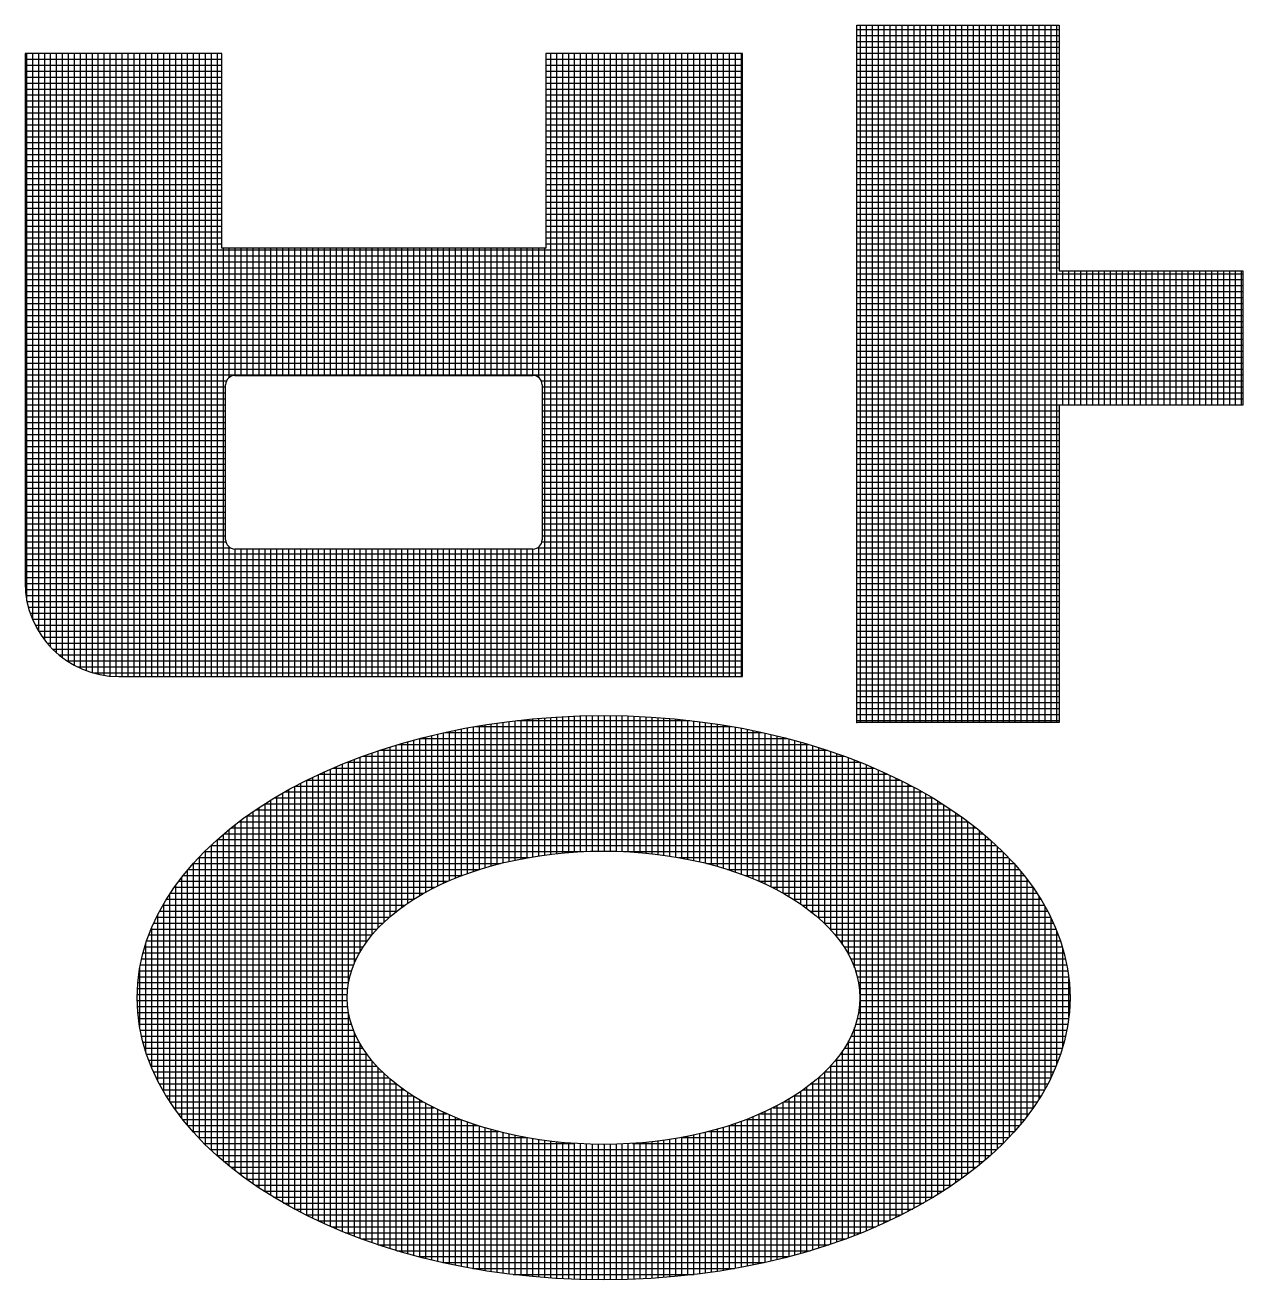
# Model space of a CAD drawing. Header units: inches. Extents: x 0 to 841, y 0 to 594.
# Drawn here: x 722.48 to 726.031, y 102.337 to 105.995 of the extents above; entities that cross this region are included whole.
import ezdxf

# ---------------------------------------------------------------- set-up
doc = ezdxf.new("R2010")
doc.units = ezdxf.units.IN
doc.header["$MEASUREMENT"] = 0
doc.layers.add('BG 한국지역난방기술주식회사 CI', color=7, linetype='Continuous')

msp = doc.modelspace()

# ---------------------------------------------------------------- linework, layer by layer
at = {"layer": 'BG 한국지역난방기술주식회사 CI', "color": 7, "linetype": 'Continuous', "lineweight": 25}
for p, q in [((724.9054, 103.9621), (724.9054, 105.995)), ((724.9054, 105.995), (725.4957, 105.995)), ((724.9159, 103.9621), (724.9159, 105.995)), ((724.9333, 103.9621), (724.9333, 105.995)), ((724.9506, 103.9621), (724.9506, 105.995)), ((724.968, 103.9621), (724.968, 105.995)), ((724.9854, 103.9621), (724.9854, 105.995)), ((725.0027, 103.9621), (725.0027, 105.995)), ((725.0201, 103.9621), (725.0201, 105.995)), ((725.0375, 103.9621), (725.0375, 105.995)), ((725.0548, 103.9621), (725.0548, 105.995)), ((725.0722, 103.9621), (725.0722, 105.995)), ((725.0896, 103.9621), (725.0896, 105.995)), ((725.1069, 103.9621), (725.1069, 105.995)), ((725.1243, 103.9621), (725.1243, 105.995)), ((725.1416, 103.9621), (725.1416, 105.995)), ((725.159, 103.9621), (725.159, 105.995)), ((725.1764, 103.9621), (725.1764, 105.995)), ((725.1937, 103.9621), (725.1937, 105.995)), ((725.2111, 103.9621), (725.2111, 105.995)), ((725.2285, 103.9621), (725.2285, 105.995)), ((725.2458, 103.9621), (725.2458, 105.995)), ((725.2632, 103.9621), (725.2632, 105.995)), ((725.2806, 103.9621), (725.2806, 105.995)), ((725.2979, 103.9621), (725.2979, 105.995)), ((725.3153, 103.9621), (725.3153, 105.995)), ((725.3327, 103.9621), (725.3327, 105.995)), ((725.35, 103.9621), (725.35, 105.995)), ((725.3674, 103.9621), (725.3674, 105.995)), ((725.3848, 103.9621), (725.3848, 105.995)), ((725.4021, 103.9621), (725.4021, 105.995)), ((725.4195, 103.9621), (725.4195, 105.995)), ((725.4368, 103.9621), (725.4368, 105.995)), ((725.4542, 103.9621), (725.4542, 105.995)), ((725.4716, 103.9621), (725.4716, 105.995)), ((725.4889, 103.9621), (725.4889, 105.995)), ((725.4957, 105.995), (725.4957, 105.2789)), ((724.9054, 105.9823), (725.4957, 105.9823)), ((724.9054, 105.9649), (725.4957, 105.9649)), ((724.9054, 105.9475), (725.4957, 105.9475)), ((724.9054, 105.9302), (725.4957, 105.9302)), ((723.0538, 105.9121), (722.4798, 105.9121)), ((722.4798, 105.9121), (722.4798, 104.3697)), ((722.4798, 105.8955), (723.0538, 105.8955)), ((722.4849, 104.317), (722.4849, 105.9121)), ((722.5022, 104.2611), (722.5022, 105.9121)), ((722.5196, 104.2275), (722.5196, 105.9121)), ((722.537, 104.2023), (722.537, 105.9121)), ((722.5543, 104.182), (722.5543, 105.9121)), ((722.5717, 104.1652), (722.5717, 105.9121)), ((722.5891, 104.151), (722.5891, 105.9121)), ((722.6064, 104.139), (722.6064, 105.9121)), ((722.6238, 104.1288), (722.6238, 105.9121)), ((722.6412, 104.1202), (722.6412, 105.9121)), ((722.6585, 104.1131), (722.6585, 105.9121)), ((722.6759, 104.1074), (722.6759, 105.9121)), ((722.6933, 104.1029), (722.6933, 105.9121)), ((722.7106, 104.0996), (722.7106, 105.9121)), ((722.728, 104.0974), (722.728, 105.9121)), ((722.7453, 104.0963), (722.7453, 105.9121)), ((722.7627, 104.0962), (722.7627, 105.9121)), ((722.7801, 104.0962), (722.7801, 105.9121)), ((722.7974, 104.0962), (722.7974, 105.9121)), ((722.8148, 104.0962), (722.8148, 105.9121)), ((722.8322, 104.0962), (722.8322, 105.9121)), ((722.8495, 104.0962), (722.8495, 105.9121)), ((722.8669, 104.0962), (722.8669, 105.9121)), ((722.8843, 104.0962), (722.8843, 105.9121)), ((722.9016, 104.0962), (722.9016, 105.9121)), ((722.919, 104.0962), (722.919, 105.9121)), ((722.9364, 104.0962), (722.9364, 105.9121)), ((722.9537, 104.0962), (722.9537, 105.9121)), ((722.9711, 104.0962), (722.9711, 105.9121)), ((722.9884, 104.0962), (722.9884, 105.9121)), ((723.0058, 104.0962), (723.0058, 105.9121)), ((723.0232, 104.0962), (723.0232, 105.9121)), ((723.0405, 104.0962), (723.0405, 105.9121)), ((723.0538, 105.3444), (723.0538, 105.9121)), ((724.5723, 105.9121), (723.9982, 105.9121)), ((723.9982, 105.9121), (723.9982, 105.3444)), ((723.9982, 105.8955), (724.5723, 105.8955)), ((724.013, 104.0962), (724.013, 105.9121)), ((724.0303, 104.0962), (724.0303, 105.9121)), ((724.0477, 104.0962), (724.0477, 105.9121)), ((724.065, 104.0962), (724.065, 105.9121)), ((724.0824, 104.0962), (724.0824, 105.9121)), ((724.0998, 104.0962), (724.0998, 105.9121)), ((724.1171, 104.0962), (724.1171, 105.9121)), ((724.1345, 104.0962), (724.1345, 105.9121)), ((724.1519, 104.0962), (724.1519, 105.9121)), ((724.1692, 104.0962), (724.1692, 105.9121)), ((724.1866, 104.0962), (724.1866, 105.9121)), ((724.204, 104.0962), (724.204, 105.9121)), ((724.2213, 104.0962), (724.2213, 105.9121)), ((724.2387, 104.0962), (724.2387, 105.9121)), ((724.2561, 104.0962), (724.2561, 105.9121)), ((724.2734, 104.0962), (724.2734, 105.9121)), ((724.2908, 104.0962), (724.2908, 105.9121)), ((724.3082, 104.0962), (724.3082, 105.9121)), ((724.3255, 104.0962), (724.3255, 105.9121)), ((724.3429, 104.0962), (724.3429, 105.9121)), ((724.3602, 104.0962), (724.3602, 105.9121)), ((724.3776, 104.0962), (724.3776, 105.9121)), ((724.395, 104.0962), (724.395, 105.9121)), ((724.4123, 104.0962), (724.4123, 105.9121)), ((724.4297, 104.0962), (724.4297, 105.9121)), ((724.4471, 104.0962), (724.4471, 105.9121)), ((724.4644, 104.0962), (724.4644, 105.9121)), ((724.4818, 104.0962), (724.4818, 105.9121)), ((724.4992, 104.0962), (724.4992, 105.9121)), ((724.5165, 104.0962), (724.5165, 105.9121)), ((724.5339, 104.0962), (724.5339, 105.9121)), ((724.5513, 104.0962), (724.5513, 105.9121)), ((724.5686, 104.0962), (724.5686, 105.9121)), ((724.5723, 104.0962), (724.5723, 105.9121)), ((724.9054, 105.9128), (725.4957, 105.9128)), ((724.9054, 105.8955), (725.4957, 105.8955)), ((722.4798, 105.8781), (723.0538, 105.8781)), ((722.4798, 105.8607), (723.0538, 105.8607)), ((723.9982, 105.8781), (724.5723, 105.8781)), ((723.9982, 105.8607), (724.5723, 105.8607)), ((724.9054, 105.8781), (725.4957, 105.8781)), ((724.9054, 105.8607), (725.4957, 105.8607)), ((722.4798, 105.8434), (723.0538, 105.8434)), ((722.4798, 105.826), (723.0538, 105.826)), ((723.9982, 105.8434), (724.5723, 105.8434)), ((723.9982, 105.826), (724.5723, 105.826)), ((724.9054, 105.8434), (725.4957, 105.8434)), ((724.9054, 105.826), (725.4957, 105.826)), ((722.4798, 105.8086), (723.0538, 105.8086)), ((722.4798, 105.7913), (723.0538, 105.7913)), ((723.9982, 105.8086), (724.5723, 105.8086)), ((723.9982, 105.7913), (724.5723, 105.7913)), ((724.9054, 105.8086), (725.4957, 105.8086)), ((724.9054, 105.7913), (725.4957, 105.7913)), ((722.4798, 105.7739), (723.0538, 105.7739)), ((722.4798, 105.7565), (723.0538, 105.7565)), ((722.4798, 105.7392), (723.0538, 105.7392)), ((723.9982, 105.7739), (724.5723, 105.7739)), ((723.9982, 105.7565), (724.5723, 105.7565)), ((723.9982, 105.7392), (724.5723, 105.7392)), ((724.9054, 105.7739), (725.4957, 105.7739)), ((724.9054, 105.7565), (725.4957, 105.7565)), ((724.9054, 105.7392), (725.4957, 105.7392)), ((722.4798, 105.7218), (723.0538, 105.7218)), ((722.4798, 105.7044), (723.0538, 105.7044)), ((723.9982, 105.7218), (724.5723, 105.7218)), ((723.9982, 105.7044), (724.5723, 105.7044)), ((724.9054, 105.7218), (725.4957, 105.7218)), ((724.9054, 105.7044), (725.4957, 105.7044)), ((722.4798, 105.6871), (723.0538, 105.6871)), ((722.4798, 105.6697), (723.0538, 105.6697)), ((723.9982, 105.6871), (724.5723, 105.6871)), ((723.9982, 105.6697), (724.5723, 105.6697)), ((724.9054, 105.6871), (725.4957, 105.6871)), ((724.9054, 105.6697), (725.4957, 105.6697)), ((722.4798, 105.6523), (723.0538, 105.6523)), ((722.4798, 105.635), (723.0538, 105.635)), ((723.9982, 105.6523), (724.5723, 105.6523)), ((723.9982, 105.635), (724.5723, 105.635)), ((724.9054, 105.6523), (725.4957, 105.6523)), ((724.9054, 105.635), (725.4957, 105.635)), ((722.4798, 105.6176), (723.0538, 105.6176)), ((722.4798, 105.6003), (723.0538, 105.6003)), ((723.9982, 105.6176), (724.5723, 105.6176)), ((723.9982, 105.6003), (724.5723, 105.6003)), ((724.9054, 105.6176), (725.4957, 105.6176)), ((724.9054, 105.6003), (725.4957, 105.6003)), ((722.4798, 105.5829), (723.0538, 105.5829)), ((722.4798, 105.5655), (723.0538, 105.5655)), ((723.9982, 105.5829), (724.5723, 105.5829)), ((723.9982, 105.5655), (724.5723, 105.5655)), ((724.9054, 105.5829), (725.4957, 105.5829)), ((724.9054, 105.5655), (725.4957, 105.5655)), ((722.4798, 105.5482), (723.0538, 105.5482)), ((722.4798, 105.5308), (723.0538, 105.5308)), ((723.9982, 105.5482), (724.5723, 105.5482)), ((723.9982, 105.5308), (724.5723, 105.5308)), ((724.9054, 105.5482), (725.4957, 105.5482)), ((724.9054, 105.5308), (725.4957, 105.5308)), ((722.4798, 105.5134), (723.0538, 105.5134)), ((722.4798, 105.4961), (723.0538, 105.4961)), ((723.9982, 105.5134), (724.5723, 105.5134)), ((723.9982, 105.4961), (724.5723, 105.4961)), ((724.9054, 105.5134), (725.4957, 105.5134)), ((724.9054, 105.4961), (725.4957, 105.4961)), ((722.4798, 105.4787), (723.0538, 105.4787)), ((722.4798, 105.4613), (723.0538, 105.4613)), ((723.9982, 105.4787), (724.5723, 105.4787)), ((723.9982, 105.4613), (724.5723, 105.4613)), ((724.9054, 105.4787), (725.4957, 105.4787)), ((724.9054, 105.4613), (725.4957, 105.4613)), ((722.4798, 105.444), (723.0538, 105.444)), ((722.4798, 105.4266), (723.0538, 105.4266)), ((723.9982, 105.444), (724.5723, 105.444)), ((723.9982, 105.4266), (724.5723, 105.4266)), ((724.9054, 105.444), (725.4957, 105.444)), ((724.9054, 105.4266), (725.4957, 105.4266)), ((722.4798, 105.4092), (723.0538, 105.4092)), ((722.4798, 105.3919), (723.0538, 105.3919)), ((722.4798, 105.3745), (723.0538, 105.3745)), ((723.9982, 105.4092), (724.5723, 105.4092)), ((723.9982, 105.3919), (724.5723, 105.3919)), ((723.9982, 105.3745), (724.5723, 105.3745)), ((724.9054, 105.4092), (725.4957, 105.4092)), ((724.9054, 105.3919), (725.4957, 105.3919)), ((724.9054, 105.3745), (725.4957, 105.3745)), ((722.4798, 105.3572), (723.0538, 105.3572)), ((722.4798, 105.3398), (724.5723, 105.3398)), ((723.526, 105.3444), (723.0538, 105.3444)), ((723.0579, 104.0962), (723.0579, 105.3444)), ((723.0753, 104.9682), (723.0753, 105.3444)), ((723.0926, 104.9738), (723.0926, 105.3444)), ((723.11, 104.9738), (723.11, 105.3444)), ((723.1274, 104.9738), (723.1274, 105.3444)), ((723.1447, 104.9738), (723.1447, 105.3444)), ((723.1621, 104.9738), (723.1621, 105.3444)), ((723.1795, 104.9738), (723.1795, 105.3444)), ((723.1968, 104.9738), (723.1968, 105.3444)), ((723.2142, 104.9738), (723.2142, 105.3444)), ((723.2316, 104.9738), (723.2316, 105.3444)), ((723.2489, 104.9738), (723.2489, 105.3444)), ((723.2663, 104.9738), (723.2663, 105.3444)), ((723.2836, 104.9738), (723.2836, 105.3444)), ((723.301, 104.9738), (723.301, 105.3444)), ((723.3184, 104.9738), (723.3184, 105.3444)), ((723.3357, 104.9738), (723.3357, 105.3444)), ((723.3531, 104.9738), (723.3531, 105.3444)), ((723.3705, 104.9738), (723.3705, 105.3444)), ((723.3878, 104.9738), (723.3878, 105.3444)), ((723.4052, 104.9738), (723.4052, 105.3444)), ((723.4226, 104.9738), (723.4226, 105.3444)), ((723.4399, 104.9738), (723.4399, 105.3444)), ((723.4573, 104.9738), (723.4573, 105.3444)), ((723.4747, 104.9738), (723.4747, 105.3444)), ((723.492, 104.9738), (723.492, 105.3444)), ((723.5094, 104.9738), (723.5094, 105.3444)), ((723.9982, 105.3444), (723.526, 105.3444)), ((723.5267, 104.9738), (723.5267, 105.3444)), ((723.5441, 104.9738), (723.5441, 105.3444)), ((723.5615, 104.9738), (723.5615, 105.3444)), ((723.5788, 104.9738), (723.5788, 105.3444)), ((723.5962, 104.9738), (723.5962, 105.3444)), ((723.6136, 104.9738), (723.6136, 105.3444)), ((723.6309, 104.9738), (723.6309, 105.3444)), ((723.6483, 104.9738), (723.6483, 105.3444)), ((723.6657, 104.9738), (723.6657, 105.3444)), ((723.683, 104.9738), (723.683, 105.3444)), ((723.7004, 104.9738), (723.7004, 105.3444)), ((723.7178, 104.9738), (723.7178, 105.3444)), ((723.7351, 104.9738), (723.7351, 105.3444)), ((723.7525, 104.9738), (723.7525, 105.3444)), ((723.7699, 104.9738), (723.7699, 105.3444)), ((723.7872, 104.9738), (723.7872, 105.3444)), ((723.8046, 104.9738), (723.8046, 105.3444)), ((723.8219, 104.9738), (723.8219, 105.3444)), ((723.8393, 104.9738), (723.8393, 105.3444)), ((723.8567, 104.9738), (723.8567, 105.3444)), ((723.874, 104.9738), (723.874, 105.3444)), ((723.8914, 104.9738), (723.8914, 105.3444)), ((723.9088, 104.9738), (723.9088, 105.3444)), ((723.9261, 104.9738), (723.9261, 105.3444)), ((723.9435, 104.9738), (723.9435, 105.3444)), ((723.9609, 104.9737), (723.9609, 105.3444)), ((723.9782, 104.967), (723.9782, 105.3444)), ((723.9956, 104.0962), (723.9956, 105.3444)), ((723.9982, 105.3572), (724.5723, 105.3572)), ((724.9054, 105.3572), (725.4957, 105.3572)), ((724.9054, 105.3398), (725.4957, 105.3398)), ((722.4798, 105.3224), (724.5723, 105.3224)), ((722.4798, 105.3051), (724.5723, 105.3051)), ((724.9054, 105.3224), (725.4957, 105.3224)), ((724.9054, 105.3051), (725.4957, 105.3051)), ((722.4798, 105.2877), (724.5723, 105.2877)), ((722.4798, 105.2703), (724.5723, 105.2703)), ((724.9054, 105.2877), (725.4957, 105.2877)), ((724.9054, 105.2703), (726.0311, 105.2703)), ((725.4957, 105.2789), (726.0311, 105.2789)), ((725.5063, 104.887), (725.5063, 105.2789)), ((725.5237, 104.887), (725.5237, 105.2789)), ((725.541, 104.887), (725.541, 105.2789)), ((725.5584, 104.887), (725.5584, 105.2789)), ((725.5758, 104.887), (725.5758, 105.2789)), ((725.5931, 104.887), (725.5931, 105.2789)), ((725.6105, 104.887), (725.6105, 105.2789)), ((725.6279, 104.887), (725.6279, 105.2789)), ((725.6452, 104.887), (725.6452, 105.2789)), ((725.6626, 104.887), (725.6626, 105.2789)), ((725.6799, 104.887), (725.6799, 105.2789)), ((725.6973, 104.887), (725.6973, 105.2789)), ((725.7147, 104.887), (725.7147, 105.2789)), ((725.732, 104.887), (725.732, 105.2789)), ((725.7494, 104.887), (725.7494, 105.2789)), ((725.7668, 104.887), (725.7668, 105.2789)), ((725.7841, 104.887), (725.7841, 105.2789)), ((725.8015, 104.887), (725.8015, 105.2789)), ((725.8189, 104.887), (725.8189, 105.2789)), ((725.8362, 104.887), (725.8362, 105.2789)), ((725.8536, 104.887), (725.8536, 105.2789)), ((725.871, 104.887), (725.871, 105.2789)), ((725.8883, 104.887), (725.8883, 105.2789)), ((725.9057, 104.887), (725.9057, 105.2789)), ((725.923, 104.887), (725.923, 105.2789)), ((725.9404, 104.887), (725.9404, 105.2789)), ((725.9578, 104.887), (725.9578, 105.2789)), ((725.9751, 104.887), (725.9751, 105.2789)), ((725.9925, 104.887), (725.9925, 105.2789)), ((726.0099, 104.887), (726.0099, 105.2789)), ((726.0272, 104.887), (726.0272, 105.2789)), ((726.0311, 105.2789), (726.0311, 104.887)), ((722.4798, 105.253), (724.5723, 105.253)), ((722.4798, 105.2356), (724.5723, 105.2356)), ((724.9054, 105.253), (726.0311, 105.253)), ((724.9054, 105.2356), (726.0311, 105.2356)), ((722.4798, 105.2182), (724.5723, 105.2182)), ((722.4798, 105.2009), (724.5723, 105.2009)), ((724.9054, 105.2182), (726.0311, 105.2182)), ((724.9054, 105.2009), (726.0311, 105.2009)), ((722.4798, 105.1835), (724.5723, 105.1835)), ((722.4798, 105.1661), (724.5723, 105.1661)), ((724.9054, 105.1835), (726.0311, 105.1835)), ((724.9054, 105.1661), (726.0311, 105.1661)), ((722.4798, 105.1488), (724.5723, 105.1488)), ((722.4798, 105.1314), (724.5723, 105.1314)), ((724.9054, 105.1488), (726.0311, 105.1488)), ((724.9054, 105.1314), (726.0311, 105.1314)), ((722.4798, 105.1141), (724.5723, 105.1141)), ((722.4798, 105.0967), (724.5723, 105.0967)), ((724.9054, 105.1141), (726.0311, 105.1141)), ((724.9054, 105.0967), (726.0311, 105.0967)), ((722.4798, 105.0793), (724.5723, 105.0793)), ((722.4798, 105.062), (724.5723, 105.062)), ((722.4798, 105.0446), (724.5723, 105.0446)), ((724.9054, 105.0793), (726.0311, 105.0793)), ((724.9054, 105.062), (726.0311, 105.062)), ((724.9054, 105.0446), (726.0311, 105.0446)), ((722.4798, 105.0272), (724.5723, 105.0272)), ((722.4798, 105.0099), (724.5723, 105.0099)), ((724.9054, 105.0272), (726.0311, 105.0272)), ((724.9054, 105.0099), (726.0311, 105.0099)), ((722.4798, 104.9925), (724.5723, 104.9925)), ((722.4798, 104.9751), (724.5723, 104.9751)), ((723.0918, 104.9738), (723.526, 104.9738)), ((723.526, 104.9738), (723.9603, 104.9738)), ((724.9054, 104.9925), (726.0311, 104.9925)), ((724.9054, 104.9751), (726.0311, 104.9751)), ((722.4798, 104.9578), (723.0669, 104.9578)), ((722.4798, 104.9404), (723.0645, 104.9404)), ((723.0645, 104.495), (723.0645, 104.9464)), ((723.9852, 104.9578), (724.5723, 104.9578)), ((723.9876, 104.9464), (723.9876, 104.495)), ((723.9876, 104.9404), (724.5723, 104.9404)), ((724.9054, 104.9578), (726.0311, 104.9578)), ((724.9054, 104.9404), (726.0311, 104.9404)), ((722.4798, 104.923), (723.0645, 104.923)), ((722.4798, 104.9057), (723.0645, 104.9057)), ((723.9876, 104.923), (724.5723, 104.923)), ((723.9876, 104.9057), (724.5723, 104.9057)), ((724.9054, 104.923), (726.0311, 104.923)), ((724.9054, 104.9057), (726.0311, 104.9057)), ((722.4798, 104.8883), (723.0645, 104.8883)), ((722.4798, 104.8709), (723.0645, 104.8709)), ((723.9876, 104.8883), (724.5723, 104.8883)), ((723.9876, 104.8709), (724.5723, 104.8709)), ((724.9054, 104.8883), (726.0311, 104.8883)), ((724.9054, 104.8709), (725.4957, 104.8709)), ((726.0311, 104.887), (725.4957, 104.887)), ((725.4957, 104.887), (725.4957, 103.9621)), ((722.4798, 104.8536), (723.0645, 104.8536)), ((722.4798, 104.8362), (723.0645, 104.8362)), ((723.9876, 104.8536), (724.5723, 104.8536)), ((723.9876, 104.8362), (724.5723, 104.8362)), ((724.9054, 104.8536), (725.4957, 104.8536)), ((724.9054, 104.8362), (725.4957, 104.8362)), ((722.4798, 104.8189), (723.0645, 104.8189)), ((722.4798, 104.8015), (723.0645, 104.8015)), ((723.9876, 104.8189), (724.5723, 104.8189)), ((723.9876, 104.8015), (724.5723, 104.8015)), ((724.9054, 104.8189), (725.4957, 104.8189)), ((724.9054, 104.8015), (725.4957, 104.8015)), ((722.4798, 104.7841), (723.0645, 104.7841)), ((722.4798, 104.7668), (723.0645, 104.7668)), ((723.9876, 104.7841), (724.5723, 104.7841)), ((723.9876, 104.7668), (724.5723, 104.7668)), ((724.9054, 104.7841), (725.4957, 104.7841)), ((724.9054, 104.7668), (725.4957, 104.7668)), ((722.4798, 104.7494), (723.0645, 104.7494)), ((722.4798, 104.732), (723.0645, 104.732)), ((722.4798, 104.7147), (723.0645, 104.7147)), ((723.9876, 104.7494), (724.5723, 104.7494)), ((723.9876, 104.732), (724.5723, 104.732)), ((723.9876, 104.7147), (724.5723, 104.7147)), ((724.9054, 104.7494), (725.4957, 104.7494)), ((724.9054, 104.732), (725.4957, 104.732)), ((724.9054, 104.7147), (725.4957, 104.7147)), ((722.4798, 104.6973), (723.0645, 104.6973)), ((722.4798, 104.6799), (723.0645, 104.6799)), ((723.9876, 104.6973), (724.5723, 104.6973)), ((723.9876, 104.6799), (724.5723, 104.6799)), ((724.9054, 104.6973), (725.4957, 104.6973)), ((724.9054, 104.6799), (725.4957, 104.6799)), ((722.4798, 104.6626), (723.0645, 104.6626)), ((722.4798, 104.6452), (723.0645, 104.6452)), ((723.9876, 104.6626), (724.5723, 104.6626)), ((723.9876, 104.6452), (724.5723, 104.6452)), ((724.9054, 104.6626), (725.4957, 104.6626)), ((724.9054, 104.6452), (725.4957, 104.6452)), ((722.4798, 104.6278), (723.0645, 104.6278)), ((722.4798, 104.6105), (723.0645, 104.6105)), ((723.9876, 104.6278), (724.5723, 104.6278)), ((723.9876, 104.6105), (724.5723, 104.6105)), ((724.9054, 104.6278), (725.4957, 104.6278)), ((724.9054, 104.6105), (725.4957, 104.6105)), ((722.4798, 104.5931), (723.0645, 104.5931)), ((722.4798, 104.5757), (723.0645, 104.5757)), ((723.9876, 104.5931), (724.5723, 104.5931)), ((723.9876, 104.5757), (724.5723, 104.5757)), ((724.9054, 104.5931), (725.4957, 104.5931)), ((724.9054, 104.5757), (725.4957, 104.5757)), ((722.4798, 104.5584), (723.0645, 104.5584)), ((722.4798, 104.541), (723.0645, 104.541)), ((723.9876, 104.5584), (724.5723, 104.5584)), ((723.9876, 104.541), (724.5723, 104.541)), ((724.9054, 104.5584), (725.4957, 104.5584)), ((724.9054, 104.541), (725.4957, 104.541)), ((722.4798, 104.5237), (723.0645, 104.5237)), ((722.4798, 104.5063), (723.0645, 104.5063)), ((723.9876, 104.5237), (724.5723, 104.5237)), ((723.9876, 104.5063), (724.5723, 104.5063)), ((724.9054, 104.5237), (725.4957, 104.5237)), ((724.9054, 104.5063), (725.4957, 104.5063)), ((722.4798, 104.4889), (723.0651, 104.4889)), ((722.4798, 104.4716), (723.0776, 104.4716)), ((723.0753, 104.0962), (723.0753, 104.4732)), ((723.526, 104.4676), (723.0918, 104.4676)), ((723.0926, 104.0962), (723.0926, 104.4676)), ((723.11, 104.0962), (723.11, 104.4676)), ((723.1274, 104.0962), (723.1274, 104.4676)), ((723.1447, 104.0962), (723.1447, 104.4676)), ((723.1621, 104.0962), (723.1621, 104.4676)), ((723.1795, 104.0962), (723.1795, 104.4676)), ((723.1968, 104.0962), (723.1968, 104.4676)), ((723.2142, 104.0962), (723.2142, 104.4676)), ((723.2316, 104.0962), (723.2316, 104.4676)), ((723.2489, 104.0962), (723.2489, 104.4676)), ((723.2663, 104.0962), (723.2663, 104.4676)), ((723.2836, 104.0962), (723.2836, 104.4676)), ((723.301, 104.0962), (723.301, 104.4676)), ((723.3184, 104.0962), (723.3184, 104.4676)), ((723.3357, 104.0962), (723.3357, 104.4676)), ((723.3531, 104.0962), (723.3531, 104.4676)), ((723.3705, 104.0962), (723.3705, 104.4676)), ((723.3878, 104.0962), (723.3878, 104.4676)), ((723.4052, 104.0962), (723.4052, 104.4676)), ((723.4226, 104.0962), (723.4226, 104.4676)), ((723.4399, 104.0962), (723.4399, 104.4676)), ((723.4573, 104.0962), (723.4573, 104.4676)), ((723.4747, 104.0962), (723.4747, 104.4676)), ((723.492, 104.0962), (723.492, 104.4676)), ((723.5094, 104.0962), (723.5094, 104.4676)), ((723.9603, 104.4676), (723.526, 104.4676)), ((723.5267, 104.0962), (723.5267, 104.4676)), ((723.5441, 104.0962), (723.5441, 104.4676)), ((723.5615, 104.0962), (723.5615, 104.4676)), ((723.5788, 104.0962), (723.5788, 104.4676)), ((723.5962, 104.0962), (723.5962, 104.4676)), ((723.6136, 104.0962), (723.6136, 104.4676)), ((723.6309, 104.0962), (723.6309, 104.4676)), ((723.6483, 104.0962), (723.6483, 104.4676)), ((723.6657, 104.0962), (723.6657, 104.4676)), ((723.683, 104.0962), (723.683, 104.4676)), ((723.7004, 104.0962), (723.7004, 104.4676)), ((723.7178, 104.0962), (723.7178, 104.4676)), ((723.7351, 104.0962), (723.7351, 104.4676)), ((723.7525, 104.0962), (723.7525, 104.4676)), ((723.7699, 104.0962), (723.7699, 104.4676)), ((723.7872, 104.0962), (723.7872, 104.4676)), ((723.8046, 104.0962), (723.8046, 104.4676)), ((723.8219, 104.0962), (723.8219, 104.4676)), ((723.8393, 104.0962), (723.8393, 104.4676)), ((723.8567, 104.0962), (723.8567, 104.4676)), ((723.874, 104.0962), (723.874, 104.4676)), ((723.8914, 104.0962), (723.8914, 104.4676)), ((723.9088, 104.0962), (723.9088, 104.4676)), ((723.9261, 104.0962), (723.9261, 104.4676)), ((723.9435, 104.0962), (723.9435, 104.4676)), ((723.9609, 104.0962), (723.9609, 104.4676)), ((723.9744, 104.4716), (724.5723, 104.4716)), ((723.9782, 104.0962), (723.9782, 104.4743)), ((723.987, 104.4889), (724.5723, 104.4889)), ((724.9054, 104.4889), (725.4957, 104.4889)), ((724.9054, 104.4716), (725.4957, 104.4716)), ((722.4798, 104.4542), (724.5723, 104.4542)), ((722.4798, 104.4368), (724.5723, 104.4368)), ((724.9054, 104.4542), (725.4957, 104.4542)), ((724.9054, 104.4368), (725.4957, 104.4368)), ((722.4798, 104.4195), (724.5723, 104.4195)), ((722.4798, 104.4021), (724.5723, 104.4021)), ((724.9054, 104.4195), (725.4957, 104.4195)), ((724.9054, 104.4021), (725.4957, 104.4021)), ((722.4798, 104.3847), (724.5723, 104.3847)), ((722.4798, 104.3674), (724.5723, 104.3674)), ((722.4805, 104.35), (724.5723, 104.35)), ((724.9054, 104.3847), (725.4957, 104.3847)), ((724.9054, 104.3674), (725.4957, 104.3674)), ((724.9054, 104.35), (725.4957, 104.35)), ((722.4823, 104.3326), (724.5723, 104.3326)), ((722.4852, 104.3153), (724.5723, 104.3153)), ((724.9054, 104.3326), (725.4957, 104.3326)), ((724.9054, 104.3153), (725.4957, 104.3153)), ((722.4893, 104.2979), (724.5723, 104.2979)), ((722.4947, 104.2806), (724.5723, 104.2806)), ((724.9054, 104.2979), (725.4957, 104.2979)), ((724.9054, 104.2806), (725.4957, 104.2806)), ((722.5014, 104.2632), (724.5723, 104.2632)), ((722.5094, 104.2458), (724.5723, 104.2458)), ((724.9054, 104.2632), (725.4957, 104.2632)), ((724.9054, 104.2458), (725.4957, 104.2458)), ((722.5191, 104.2285), (724.5723, 104.2285)), ((722.5304, 104.2111), (724.5723, 104.2111)), ((724.9054, 104.2285), (725.4957, 104.2285)), ((724.9054, 104.2111), (725.4957, 104.2111)), ((722.5439, 104.1937), (724.5723, 104.1937)), ((722.5598, 104.1764), (724.5723, 104.1764)), ((724.9054, 104.1937), (725.4957, 104.1937)), ((724.9054, 104.1764), (725.4957, 104.1764)), ((722.5789, 104.159), (724.5723, 104.159)), ((722.6023, 104.1416), (724.5723, 104.1416)), ((724.9054, 104.159), (725.4957, 104.159)), ((724.9054, 104.1416), (725.4957, 104.1416)), ((722.6326, 104.1243), (724.5723, 104.1243)), ((722.6775, 104.1069), (724.5723, 104.1069)), ((722.7532, 104.0962), (723.526, 104.0962)), ((723.526, 104.0962), (724.5723, 104.0962)), ((724.9054, 104.1243), (725.4957, 104.1243)), ((724.9054, 104.1069), (725.4957, 104.1069)), ((724.9054, 104.0895), (725.4957, 104.0895)), ((724.9054, 104.0722), (725.4957, 104.0722)), ((724.9054, 104.0548), (725.4957, 104.0548)), ((724.9054, 104.0375), (725.4957, 104.0375)), ((724.9054, 104.0201), (725.4957, 104.0201)), ((724.9054, 104.0027), (725.4957, 104.0027)), ((724.9054, 103.9854), (725.4957, 103.9854)), ((723.7872, 103.5281), (723.7872, 103.9495)), ((723.7935, 103.9506), (724.5399, 103.9506)), ((723.8046, 103.5338), (723.8046, 103.9525)), ((723.8219, 103.5391), (723.8219, 103.9553)), ((723.8393, 103.5441), (723.8393, 103.958)), ((723.8567, 103.5488), (723.8567, 103.9605)), ((723.874, 103.5531), (723.874, 103.9629)), ((723.8914, 103.5572), (723.8914, 103.9652)), ((723.9088, 103.561), (723.9088, 103.9673)), ((723.915, 103.968), (724.4184, 103.968)), ((723.9261, 103.5645), (723.9261, 103.9692)), ((723.9435, 103.5678), (723.9435, 103.971)), ((723.9609, 103.5707), (723.9609, 103.9727)), ((723.9782, 103.5735), (723.9782, 103.9743)), ((723.9956, 103.5759), (723.9956, 103.9757)), ((724.013, 103.5781), (724.013, 103.9769)), ((724.0303, 103.5801), (724.0303, 103.978)), ((724.0477, 103.5818), (724.0477, 103.979)), ((724.065, 103.5833), (724.065, 103.9799)), ((724.0824, 103.5845), (724.0824, 103.9806)), ((724.0998, 103.5856), (724.0998, 103.9812)), ((724.1171, 103.5863), (724.1171, 103.9816)), ((724.1345, 103.5869), (724.1345, 103.982)), ((724.1519, 103.5872), (724.1519, 103.9821)), ((724.1692, 103.5873), (724.1692, 103.9822)), ((724.1866, 103.5871), (724.1866, 103.9821)), ((724.204, 103.5867), (724.204, 103.9819)), ((724.2213, 103.5861), (724.2213, 103.9815)), ((724.2387, 103.5853), (724.2387, 103.981)), ((724.2561, 103.5842), (724.2561, 103.9804)), ((724.2734, 103.5829), (724.2734, 103.9797)), ((724.2908, 103.5813), (724.2908, 103.9788)), ((724.3082, 103.5795), (724.3082, 103.9777)), ((724.3255, 103.5775), (724.3255, 103.9766)), ((724.3429, 103.5752), (724.3429, 103.9753)), ((724.3602, 103.5727), (724.3602, 103.9738)), ((724.3776, 103.5699), (724.3776, 103.9722)), ((724.395, 103.5669), (724.395, 103.9705)), ((724.4123, 103.5635), (724.4123, 103.9687)), ((724.4297, 103.5599), (724.4297, 103.9667)), ((724.4471, 103.5561), (724.4471, 103.9645)), ((724.4644, 103.5519), (724.4644, 103.9623)), ((724.4818, 103.5474), (724.4818, 103.9598)), ((724.4992, 103.5427), (724.4992, 103.9573)), ((724.5165, 103.5376), (724.5165, 103.9545)), ((724.5339, 103.5321), (724.5339, 103.9517)), ((724.5513, 103.5264), (724.5513, 103.9486)), ((724.9054, 103.968), (725.4957, 103.968)), ((725.4957, 103.9621), (724.9054, 103.9621)), ((723.6136, 103.4473), (723.6136, 103.9111)), ((723.6309, 103.4579), (723.6309, 103.9157)), ((723.6317, 103.9159), (724.7017, 103.9159)), ((723.6483, 103.4678), (723.6483, 103.9201)), ((723.6657, 103.477), (723.6657, 103.9244)), ((723.683, 103.4857), (723.683, 103.9284)), ((723.7004, 103.4939), (723.7004, 103.9324)), ((723.7045, 103.9333), (724.6289, 103.9333)), ((723.7178, 103.5016), (723.7178, 103.9361)), ((723.7351, 103.5088), (723.7351, 103.9397)), ((723.7525, 103.5156), (723.7525, 103.9431)), ((723.7699, 103.5221), (723.7699, 103.9464)), ((724.5686, 103.5202), (724.5686, 103.9455)), ((724.586, 103.5137), (724.586, 103.9421)), ((724.6033, 103.5068), (724.6033, 103.9387)), ((724.6207, 103.4994), (724.6207, 103.935)), ((724.6381, 103.4916), (724.6381, 103.9312)), ((724.6554, 103.4833), (724.6554, 103.9273)), ((724.6728, 103.4744), (724.6728, 103.9231)), ((724.6902, 103.465), (724.6902, 103.9189)), ((724.7075, 103.4549), (724.7075, 103.9144)), ((723.492, 103.3439), (723.492, 103.8739)), ((723.5094, 103.3634), (723.5094, 103.8798)), ((723.5135, 103.8812), (724.8199, 103.8812)), ((723.5267, 103.3807), (723.5267, 103.8855)), ((723.5441, 103.3964), (723.5441, 103.891)), ((723.5615, 103.4107), (723.5615, 103.8963)), ((723.569, 103.8985), (724.7644, 103.8985)), ((723.5788, 103.4239), (723.5788, 103.9014)), ((723.5962, 103.436), (723.5962, 103.9064)), ((724.7249, 103.4441), (724.7249, 103.9098)), ((724.7423, 103.4326), (724.7423, 103.9049)), ((724.7596, 103.4201), (724.7596, 103.8999)), ((724.777, 103.4067), (724.777, 103.8948)), ((724.7944, 103.392), (724.7944, 103.8894)), ((724.8117, 103.3759), (724.8117, 103.8838)), ((724.8291, 103.3579), (724.8291, 103.8781)), ((723.4052, 102.4784), (723.4052, 103.8412)), ((723.4181, 103.8464), (724.9153, 103.8464)), ((723.4226, 103.2004), (723.4226, 103.8482)), ((723.4399, 103.2598), (723.4399, 103.855)), ((723.4573, 103.2946), (723.4573, 103.8615)), ((723.4636, 103.8638), (724.8698, 103.8638)), ((723.4747, 103.3214), (723.4747, 103.8678)), ((724.8465, 103.3377), (724.8465, 103.8721)), ((724.8638, 103.3141), (724.8638, 103.866)), ((724.8812, 103.2855), (724.8812, 103.8596)), ((724.8985, 103.2469), (724.8985, 103.853)), ((724.9159, 102.4734), (724.9159, 103.8462)), ((724.9333, 102.4805), (724.9333, 103.8392)), ((723.3184, 102.517), (723.3184, 103.8026)), ((723.3357, 102.5088), (723.3357, 103.8109)), ((723.3375, 103.8117), (724.9959, 103.8117)), ((723.3531, 102.5008), (723.3531, 103.8189)), ((723.3705, 102.4931), (723.3705, 103.8266)), ((723.3763, 103.8291), (724.9571, 103.8291)), ((723.3878, 102.4856), (723.3878, 103.834)), ((724.9506, 102.4878), (724.9506, 103.8319)), ((724.968, 102.4953), (724.968, 103.8243)), ((724.9854, 102.5031), (724.9854, 103.8166)), ((725.0027, 102.5111), (725.0027, 103.8085)), ((723.2489, 102.5529), (723.2489, 103.7668)), ((723.2663, 102.5434), (723.2663, 103.7762)), ((723.2677, 103.777), (725.0657, 103.777)), ((723.2836, 102.5343), (723.2836, 103.7853)), ((723.301, 102.5255), (723.301, 103.7941)), ((723.3015, 103.7943), (725.032, 103.7943)), ((725.0201, 102.5194), (725.0201, 103.8002)), ((725.0375, 102.528), (725.0375, 103.7916)), ((725.0548, 102.5369), (725.0548, 103.7827)), ((725.0722, 102.5462), (725.0722, 103.7735)), ((725.0896, 102.5557), (725.0896, 103.764)), ((723.1968, 102.5832), (723.1968, 103.7364)), ((723.2064, 103.7423), (725.127, 103.7423)), ((723.2142, 102.5728), (723.2142, 103.7469)), ((723.2316, 102.5626), (723.2316, 103.757)), ((723.2361, 103.7596), (725.0973, 103.7596)), ((725.1069, 102.5656), (725.1069, 103.7541)), ((725.1243, 102.5758), (725.1243, 103.7439)), ((725.1416, 102.5864), (725.1416, 103.7333)), ((723.1447, 102.6171), (723.1447, 103.7025)), ((723.1521, 103.7075), (725.1813, 103.7075)), ((723.1621, 102.6054), (723.1621, 103.7142)), ((723.1785, 103.7249), (725.1549, 103.7249)), ((723.1795, 102.5941), (723.1795, 103.7255)), ((725.159, 102.5974), (725.159, 103.7223)), ((725.1764, 102.6088), (725.1764, 103.7109)), ((725.1937, 102.6206), (725.1937, 103.699)), ((723.0813, 103.6554), (725.2521, 103.6554)), ((723.0926, 102.6552), (723.0926, 103.6644)), ((723.1036, 103.6728), (725.2298, 103.6728)), ((723.11, 102.642), (723.11, 103.6776)), ((723.1272, 103.6902), (725.2063, 103.6902)), ((723.1274, 102.6293), (723.1274, 103.6903)), ((725.2111, 102.633), (725.2111, 103.6867)), ((725.2285, 102.6458), (725.2285, 103.6738)), ((725.2458, 102.6592), (725.2458, 103.6604)), ((723.0402, 103.6207), (725.2932, 103.6207)), ((723.0405, 102.6986), (723.0405, 103.621)), ((723.0579, 102.6835), (723.0579, 103.6361)), ((723.0602, 103.6381), (725.2732, 103.6381)), ((723.0753, 102.6691), (723.0753, 103.6506)), ((725.2632, 102.6732), (725.2632, 103.6464)), ((725.2806, 102.6878), (725.2806, 103.6318)), ((723.0034, 103.586), (724.1086, 103.586)), ((723.0058, 102.7313), (723.0058, 103.5884)), ((723.0213, 103.6033), (725.3121, 103.6033)), ((723.0232, 102.7145), (723.0232, 103.6051)), ((724.2248, 103.586), (725.33, 103.586)), ((725.2979, 102.7032), (725.2979, 103.6165)), ((725.3153, 102.7193), (725.3153, 103.6003)), ((725.3327, 102.7363), (725.3327, 103.5833)), ((722.9705, 103.5512), (723.8663, 103.5512)), ((722.9711, 102.7677), (722.9711, 103.5519)), ((722.9865, 103.5686), (723.9483, 103.5686)), ((722.9884, 102.7489), (722.9884, 103.5707)), ((724.3852, 103.5686), (725.3469, 103.5686)), ((724.4671, 103.5512), (725.3629, 103.5512)), ((725.35, 102.7543), (725.35, 103.5653)), ((725.3674, 102.7734), (725.3674, 103.5462)), ((722.9364, 102.8092), (722.9364, 103.5105)), ((722.9411, 103.5165), (723.7548, 103.5165)), ((722.9537, 102.7877), (722.9537, 103.5319)), ((722.9554, 103.5339), (723.8049, 103.5339)), ((724.5285, 103.5339), (725.378, 103.5339)), ((724.5786, 103.5165), (725.3923, 103.5165)), ((725.3848, 102.7938), (725.3848, 103.5258)), ((722.9151, 103.4818), (723.675, 103.4818)), ((722.919, 102.8324), (722.919, 103.4873)), ((722.9277, 103.4992), (723.7121, 103.4992)), ((724.6213, 103.4992), (725.4057, 103.4992)), ((724.6584, 103.4818), (725.4183, 103.4818)), ((725.4021, 102.8158), (725.4021, 103.5039)), ((725.4195, 102.8395), (725.4195, 103.4801)), ((722.8922, 103.4471), (723.6131, 103.4471)), ((722.9016, 102.8577), (722.9016, 103.4619)), ((722.9033, 103.4644), (723.6423, 103.4644)), ((724.6911, 103.4644), (725.4301, 103.4644)), ((724.7203, 103.4471), (725.4412, 103.4471)), ((725.4368, 102.8656), (725.4368, 103.454)), ((722.8669, 102.9175), (722.8669, 103.4021)), ((722.8722, 103.4123), (723.5636, 103.4123)), ((722.8819, 103.4297), (723.587, 103.4297)), ((722.8843, 102.8858), (722.8843, 103.4339)), ((724.7464, 103.4297), (725.4516, 103.4297)), ((724.7698, 103.4123), (725.4612, 103.4123)), ((725.4542, 102.8946), (725.4542, 103.425)), ((722.8495, 102.9547), (722.8495, 103.365)), ((722.8551, 103.3776), (723.5235, 103.3776)), ((722.8633, 103.395), (723.5425, 103.395)), ((724.7909, 103.395), (725.4701, 103.395)), ((724.8099, 103.3776), (725.4783, 103.3776)), ((725.4716, 102.9277), (725.4716, 103.3919)), ((722.8344, 103.3255), (723.4776, 103.3255)), ((722.8406, 103.3429), (723.4912, 103.3429)), ((722.8475, 103.3602), (723.5064, 103.3602)), ((724.827, 103.3602), (725.4859, 103.3602)), ((724.8422, 103.3429), (725.4928, 103.3429)), ((724.8558, 103.3255), (725.499, 103.3255)), ((725.4889, 102.9669), (725.4889, 103.3527)), ((722.8239, 103.2908), (723.4551, 103.2908)), ((722.8288, 103.3081), (723.4656, 103.3081)), ((722.8322, 103.0009), (722.8322, 103.3188)), ((724.8678, 103.3081), (725.5046, 103.3081)), ((724.8783, 103.2908), (725.5095, 103.2908)), ((725.5063, 103.0173), (725.5063, 103.3023)), ((722.8159, 103.256), (723.4384, 103.256)), ((722.8196, 103.2734), (723.4461, 103.2734)), ((724.8873, 103.2734), (725.5138, 103.2734)), ((724.895, 103.256), (725.5175, 103.256)), ((722.8103, 103.2213), (723.427, 103.2213)), ((722.8128, 103.2387), (723.432, 103.2387)), ((722.8148, 103.0692), (722.8148, 103.2504)), ((724.9014, 103.2387), (725.5206, 103.2387)), ((724.9064, 103.2213), (725.5231, 103.2213)), ((725.5237, 103.1033), (725.5237, 103.2163)), ((722.8072, 103.1866), (723.4206, 103.1866)), ((722.8085, 103.204), (723.4232, 103.204)), ((724.9102, 103.204), (725.5249, 103.204)), ((724.9128, 103.1866), (725.5262, 103.1866)), ((722.8066, 103.1692), (723.4194, 103.1692)), ((722.8066, 103.1519), (723.4193, 103.1519)), ((724.914, 103.1692), (725.5268, 103.1692)), ((724.9141, 103.1519), (725.5268, 103.1519)), ((722.8072, 103.1345), (723.4205, 103.1345)), ((722.8084, 103.1171), (723.4229, 103.1171)), ((723.4226, 102.4714), (723.4226, 103.1192)), ((724.9105, 103.1171), (725.525, 103.1171)), ((724.9129, 103.1345), (725.5262, 103.1345)), ((722.8102, 103.0998), (723.4266, 103.0998)), ((722.8126, 103.0824), (723.4315, 103.0824)), ((724.8985, 102.4666), (724.8985, 103.0727)), ((724.9019, 103.0824), (725.5208, 103.0824)), ((724.9068, 103.0998), (725.5232, 103.0998)), ((722.8156, 103.065), (723.4378, 103.065)), ((722.8192, 103.0477), (723.4454, 103.0477)), ((723.4399, 102.4647), (723.4399, 103.0598)), ((724.8812, 102.46), (724.8812, 103.0341)), ((724.888, 103.0477), (725.5142, 103.0477)), ((724.8956, 103.065), (725.5178, 103.065)), ((722.8235, 103.0303), (723.4543, 103.0303)), ((722.8284, 103.0129), (723.4647, 103.0129)), ((723.4573, 102.4582), (723.4573, 103.0251)), ((723.4747, 102.4518), (723.4747, 102.9982)), ((724.8638, 102.4537), (724.8638, 103.0055)), ((724.8687, 103.0129), (725.505, 103.0129)), ((724.8791, 103.0303), (725.5099, 103.0303)), ((722.8339, 102.9956), (723.4766, 102.9956)), ((722.8401, 102.9782), (723.49, 102.9782)), ((722.8469, 102.9609), (723.5051, 102.9609)), ((723.492, 102.4457), (723.492, 102.9758)), ((724.8283, 102.9609), (725.4865, 102.9609)), ((724.8291, 102.4415), (724.8291, 102.9617)), ((724.8434, 102.9782), (725.4933, 102.9782)), ((724.8465, 102.4475), (724.8465, 102.982)), ((724.8568, 102.9956), (725.4995, 102.9956)), ((722.8544, 102.9435), (723.522, 102.9435)), ((722.8626, 102.9261), (723.5408, 102.9261)), ((723.5094, 102.4398), (723.5094, 102.9563)), ((723.5267, 102.4341), (723.5267, 102.9389)), ((723.5441, 102.4286), (723.5441, 102.9232)), ((724.7926, 102.9261), (725.4708, 102.9261)), ((724.7944, 102.4302), (724.7944, 102.9277)), ((724.8114, 102.9435), (725.479, 102.9435)), ((724.8117, 102.4358), (724.8117, 102.9438)), ((722.8715, 102.9088), (723.5617, 102.9088)), ((722.881, 102.8914), (723.5849, 102.8914)), ((723.5615, 102.4233), (723.5615, 102.9089)), ((723.5788, 102.4182), (723.5788, 102.8958)), ((724.7423, 102.4147), (724.7423, 102.8871)), ((724.7485, 102.8914), (725.4524, 102.8914)), ((724.7596, 102.4197), (724.7596, 102.8995)), ((724.7717, 102.9088), (725.4619, 102.9088)), ((724.777, 102.4249), (724.777, 102.913)), ((722.8913, 102.874), (723.6108, 102.874)), ((722.9023, 102.8567), (723.6397, 102.8567)), ((723.5962, 102.4133), (723.5962, 102.8836)), ((723.6136, 102.4085), (723.6136, 102.8723)), ((723.6309, 102.4039), (723.6309, 102.8617)), ((723.6483, 102.3995), (723.6483, 102.8519)), ((724.6902, 102.4008), (724.6902, 102.8547)), ((724.6937, 102.8567), (725.4311, 102.8567)), ((724.7075, 102.4052), (724.7075, 102.8647)), ((724.7226, 102.874), (725.4421, 102.874)), ((724.7249, 102.4099), (724.7249, 102.8755)), ((722.9141, 102.8393), (723.6721, 102.8393)), ((722.9266, 102.8219), (723.7088, 102.8219)), ((723.6657, 102.3953), (723.6657, 102.8426)), ((723.683, 102.3912), (723.683, 102.8339)), ((723.7004, 102.3873), (723.7004, 102.8257)), ((723.7178, 102.3835), (723.7178, 102.818)), ((724.6033, 102.381), (724.6033, 102.8129)), ((724.6207, 102.3846), (724.6207, 102.8202)), ((724.6246, 102.8219), (725.4068, 102.8219)), ((724.6381, 102.3884), (724.6381, 102.8281)), ((724.6554, 102.3924), (724.6554, 102.8364)), ((724.6613, 102.8393), (725.4193, 102.8393)), ((724.6728, 102.3965), (724.6728, 102.8452)), ((722.94, 102.8046), (723.751, 102.8046)), ((722.9542, 102.7872), (723.8004, 102.7872)), ((723.7351, 102.3799), (723.7351, 102.8108)), ((723.7525, 102.3765), (723.7525, 102.804)), ((723.7699, 102.3732), (723.7699, 102.7976)), ((723.7872, 102.3701), (723.7872, 102.7915)), ((723.8046, 102.3671), (723.8046, 102.7859)), ((723.8219, 102.3643), (723.8219, 102.7805)), ((724.4992, 102.3624), (724.4992, 102.777)), ((724.5165, 102.3651), (724.5165, 102.7821)), ((724.533, 102.7872), (725.3793, 102.7872)), ((724.5339, 102.368), (724.5339, 102.7875)), ((724.5513, 102.371), (724.5513, 102.7933)), ((724.5686, 102.3742), (724.5686, 102.7994)), ((724.5824, 102.8046), (725.3934, 102.8046)), ((724.586, 102.3775), (724.586, 102.8059)), ((722.9692, 102.7698), (723.8606, 102.7698)), ((722.9851, 102.7525), (723.9401, 102.7525)), ((723.8393, 102.3616), (723.8393, 102.7755)), ((723.8567, 102.3591), (723.8567, 102.7709)), ((723.874, 102.3567), (723.874, 102.7665)), ((723.8914, 102.3545), (723.8914, 102.7624)), ((723.9088, 102.3524), (723.9088, 102.7586)), ((723.9261, 102.3504), (723.9261, 102.7551)), ((723.9435, 102.3486), (723.9435, 102.7519)), ((723.9609, 102.3469), (723.9609, 102.7489)), ((723.9782, 102.3454), (723.9782, 102.7462)), ((723.9956, 102.344), (723.9956, 102.7437)), ((724.013, 102.3427), (724.013, 102.7415)), ((724.3082, 102.3419), (724.3082, 102.7401)), ((724.3255, 102.3431), (724.3255, 102.7421)), ((724.3429, 102.3444), (724.3429, 102.7444)), ((724.3602, 102.3458), (724.3602, 102.7469)), ((724.3776, 102.3474), (724.3776, 102.7497)), ((724.3933, 102.7525), (725.3483, 102.7525)), ((724.395, 102.3491), (724.395, 102.7528)), ((724.4123, 102.351), (724.4123, 102.7561)), ((724.4297, 102.353), (724.4297, 102.7597)), ((724.4471, 102.3551), (724.4471, 102.7636)), ((724.4644, 102.3574), (724.4644, 102.7677)), ((724.4728, 102.7698), (725.3642, 102.7698)), ((724.4818, 102.3598), (724.4818, 102.7722)), ((723.0019, 102.7351), (724.0821, 102.7351)), ((723.0198, 102.7177), (725.3136, 102.7177)), ((724.0303, 102.3416), (724.0303, 102.7395)), ((724.0477, 102.3406), (724.0477, 102.7378)), ((724.065, 102.3397), (724.065, 102.7363)), ((724.0824, 102.339), (724.0824, 102.7351)), ((724.0998, 102.3384), (724.0998, 102.7341)), ((724.1171, 102.338), (724.1171, 102.7333)), ((724.1345, 102.3377), (724.1345, 102.7328)), ((724.1519, 102.3375), (724.1519, 102.7325)), ((724.1692, 102.3374), (724.1692, 102.7324)), ((724.1866, 102.3375), (724.1866, 102.7325)), ((724.204, 102.3377), (724.204, 102.7329)), ((724.2213, 102.3381), (724.2213, 102.7335)), ((724.2387, 102.3386), (724.2387, 102.7344)), ((724.2513, 102.7351), (725.3315, 102.7351)), ((724.2561, 102.3392), (724.2561, 102.7354)), ((724.2734, 102.34), (724.2734, 102.7367)), ((724.2908, 102.3409), (724.2908, 102.7383)), ((723.0386, 102.7004), (725.2948, 102.7004)), ((723.0585, 102.683), (725.2749, 102.683)), ((723.0795, 102.6657), (725.2539, 102.6657)), ((723.1017, 102.6483), (725.2317, 102.6483)), ((723.1251, 102.6309), (725.2083, 102.6309)), ((723.1499, 102.6136), (725.1835, 102.6136)), ((723.1762, 102.5962), (725.1572, 102.5962)), ((723.204, 102.5788), (725.1294, 102.5788)), ((723.2336, 102.5615), (725.0998, 102.5615)), ((723.265, 102.5441), (725.0684, 102.5441)), ((723.2985, 102.5267), (725.0349, 102.5267)), ((723.3344, 102.5094), (724.999, 102.5094)), ((723.3729, 102.492), (724.9605, 102.492)), ((723.4145, 102.4746), (724.9189, 102.4746)), ((723.4597, 102.4573), (724.8738, 102.4573)), ((723.5092, 102.4399), (724.8242, 102.4399)), ((723.5641, 102.4226), (724.7693, 102.4226)), ((723.6261, 102.4052), (724.7073, 102.4052)), ((723.6979, 102.3878), (724.6355, 102.3878)), ((723.7852, 102.3705), (724.5483, 102.3705)), ((723.9026, 102.3531), (724.4308, 102.3531))]:
    msp.add_line(p, q, dxfattribs=at)
for centre, radius, start, end in [((723.0918, 104.9464), 0.0273, 90, 180), ((723.9603, 104.9464), 0.0273, 0, 90), ((723.0918, 104.495), 0.0273, 180, 270), ((723.9603, 104.495), 0.0273, 270, 0), ((722.7532, 104.3697), 0.2735, 180, 270)]:
    msp.add_arc(centre, radius, start, end, dxfattribs=at)
for major_axis, ratio in [((-1.3602, 0), 0.60461), ((-0.7475, 0), 0.571825)]:
    msp.add_ellipse((724.1667, 103.1598), major_axis=major_axis, ratio=ratio, dxfattribs=at)
msp.add_point((724.9054, 103.9621), dxfattribs=at)

doc.saveas('drawing.dxf')
